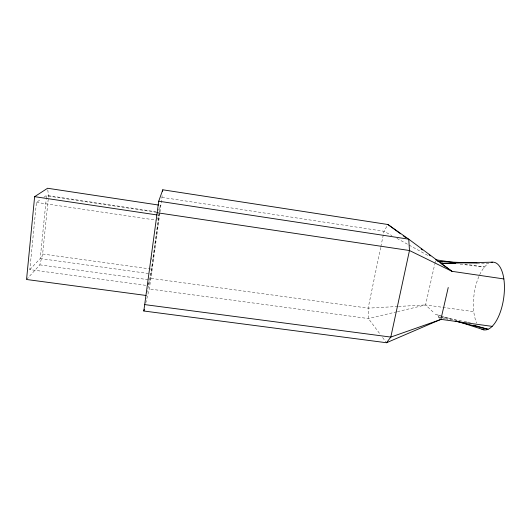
<?xml version="1.0" encoding="UTF-8"?>
<svg xmlns="http://www.w3.org/2000/svg" width="531" height="531" viewBox="0 0 531 531"><rect width="100%" height="100%" fill="white"/><g stroke="black" fill="none" stroke-linecap="round" stroke-linejoin="round"><path stroke-width="0.4" stroke-dasharray="2.65 1.99" d="M148.149 283.156L147.817 285.612L29.829 269.602L36.44 202.397L41.186 199.118M29.829 269.602L40.203 258.557L46.19 199.47M46.27 198.647L46.602 195.362L155.981 211.756M159.559 212.008L160.236 205.291L158.039 211.975M26.55 279.492L39.825 264.863L42.633 254.017L48.533 196.138L47.777 189.839M159.99 212.095L162.234 195.096M151.375 259.46L151.594 257.82M148.016 284.822L150.844 273.823L158.908 214.71M146.709 293.152L150.054 279.937L151.78 269.177L159.486 212.752M145.759 303.128L149.238 288.95L150.937 278.357L159.877 212.911M380.681 247.466L368.149 308.139L368.421 318.56L380.156 334.245M380.846 246.656L384.026 231.284L387.922 224.513M432.991 311.909L425.583 304.94L434.703 264.345M434.869 263.588L435.553 260.535M156.705 220.232L158.55 214.424M43.894 197.24L46.602 195.362M396.597 311.85L368.421 318.56L149.238 288.95M397.407 311.657L425.583 304.94L473.785 311.657M397.686 306.493L368.149 308.139L150.937 278.357M398.509 306.447L425.583 304.94M476.957 263.515L488.427 263.535A34.163 14.908 -81.9 0 0 474.84 289.939A34.163 14.908 -81.9 0 0 476.732 323.054M460.178 264.172L484.504 267.027L464.997 264.126M40.203 258.557L150.844 273.823M39.825 264.863L150.054 279.937M42.633 254.017L147.678 268.606M148.501 268.726L151.78 269.177M36.44 202.397L155.888 220.106M48.533 196.138L156.22 212.267M162.001 197.366L384.026 231.284L391.924 235.638M439.814 318.334L438.201 316.815L439.814 317.1M440.617 317.246L463.158 321.235M463.961 321.374L467.187 321.945M467.99 322.091L470.406 322.516M438.201 316.815L441.414 317.618M442.217 317.823L447.845 319.231M440.338 315.693L435.566 314.339L452.757 319.841M441.128 315.918L457.822 320.678M396.949 238.406L427.827 255.424M382.599 337.51L386.508 342.741"/><path stroke-width="0.8" d="M492.144 326.366L440.896 319.35L386.508 342.741L143.828 311L158.729 201.196L162.778 189.793L387.922 224.513L408.751 239.182L451.961 271.321L503.866 278.941M158.603 205.046L47.591 188.259L34.634 196.669L26.55 279.492L146.118 295.482M162.619 191.306L162.778 189.793M440.896 319.35L448.237 287.49M143.828 311L144.213 309.427M386.508 342.741L390.803 337.085L409.474 250.519L408.751 239.182L158.729 201.196M440.172 319.722L390.803 337.085L144.379 304.555M492.423 262.175L440.903 263.456L455.651 263.482M437.006 260.688L438.287 261.597L476.918 263.091M438.287 261.597L442.343 262.075M156.837 212.692L409.474 250.519L451.961 271.321L441.573 263.934M34.634 196.669L157.057 214.949M435.725 259.778L454.423 262.553M455.074 321.036L488.022 329.286L473.718 325.204M458.226 321.594L484.013 329.857M387.922 224.513L400.54 233.819M403.195 235.777L405.85 237.735M421.116 248.999L422.45 249.982M429.088 254.88L430.415 255.856M491.102 262.38A34.163 14.908 -81.9 0 1 503.713 297.924A34.163 14.908 -81.9 0 1 481.776 329.087"/></g></svg>
